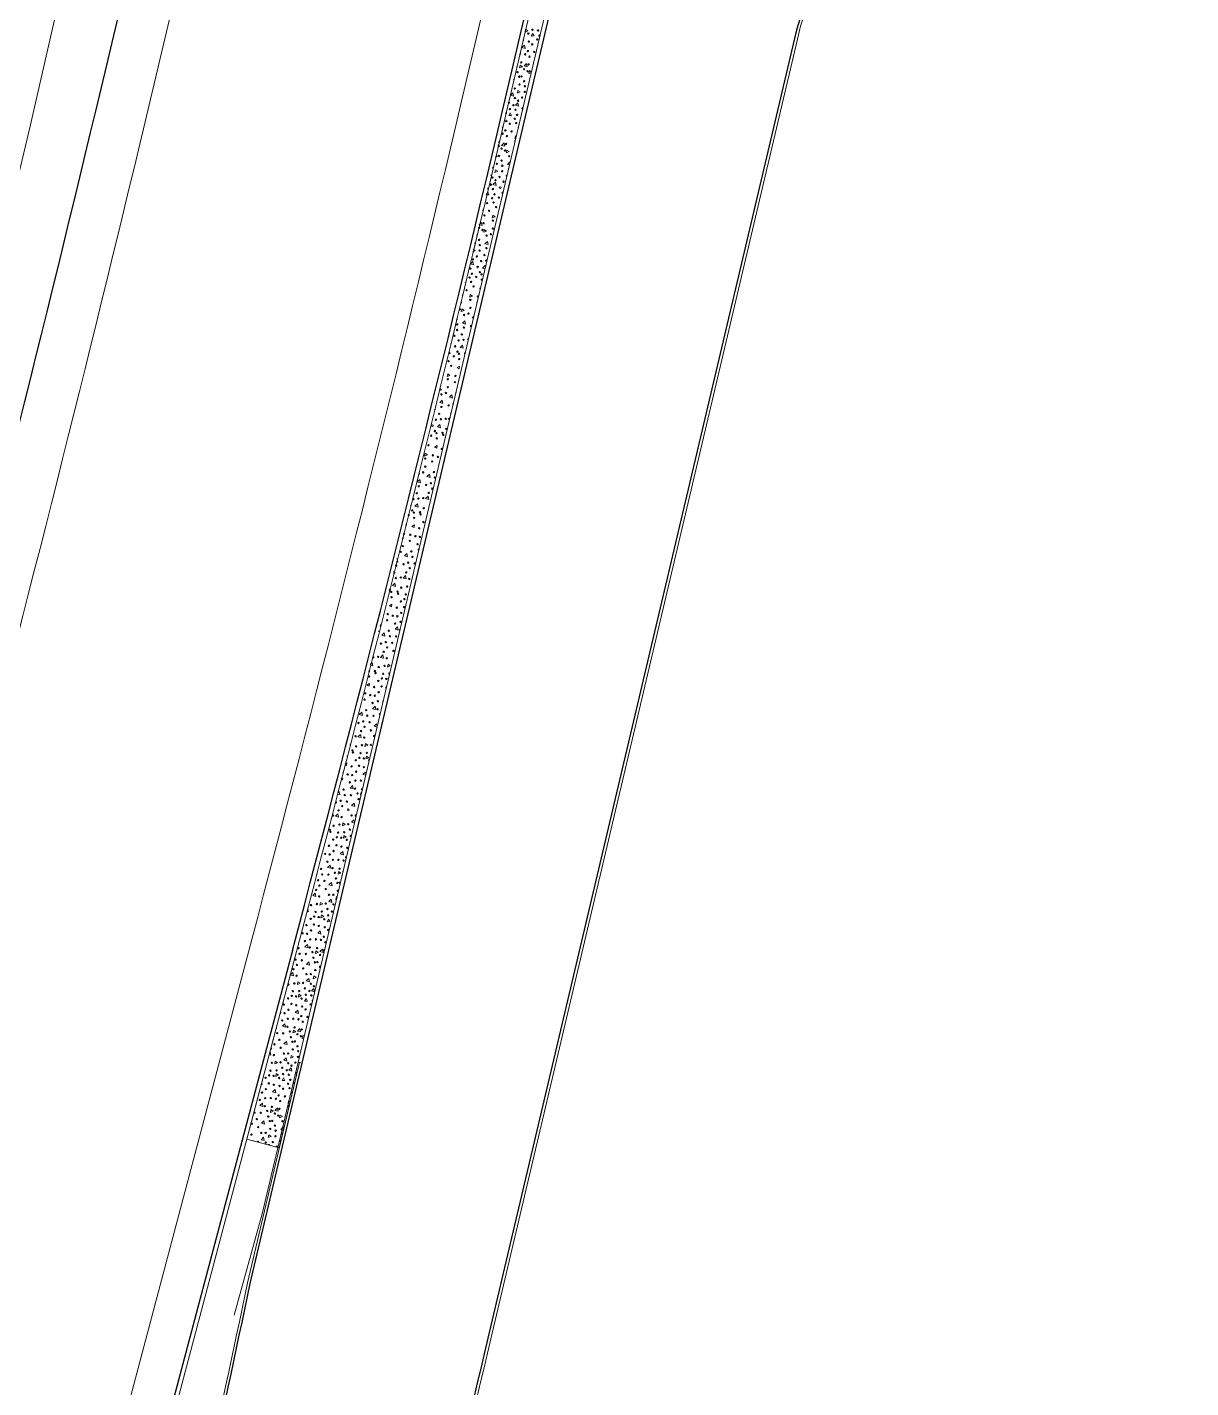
# Model space of a CAD drawing. Extents: x 2536801 to 2538856, y 7112140 to 7131569.
# Drawn here: x 2537582.2 to 2537858.6, y 7114216.7 to 7114539.9 of the extents above; entities that cross this region are included whole.
import ezdxf

# ---------------------------------------------------------------- set-up
doc = ezdxf.new("R2010")
doc.units = 0
doc.header["$LTSCALE"] = 100
doc.header["$MEASUREMENT"] = 0
for name, color, linetype, lineweight in [('D_BOC_FR', 3, 'Continuous', 13), ('D_BOC_XST', 4, 'Continuous', 13), ('D_CTB_1', 2, 'Continuous', 0), ('D_EOS_FR', 3, 'Continuous', 30), ('D_EOS_ML', 7, 'Continuous', 30), ('D_EOT_ML', 7, 'Continuous', 13), ('D_FOC_FR', 3, 'Continuous', 30), ('D_FOC_XST', 4, 'Continuous', 30), ('D_MBGF', 20, 'Continuous', 0), ('D_RIPRAP_1', 7, 'Continuous', 0)]:
    doc.layers.add(name, color=color, linetype=linetype, lineweight=lineweight)
doc.linetypes.add('mbgf', pattern='A,1,-0.5,[46,dgnlstyle-BGELINES.shx,S=0.008,R=0,X=0,Y=0],-0.5,1', length=3)

msp = doc.modelspace()

# ---------------------------------------------------------------- linework, layer by layer
at = {"layer": 'D_BOC_FR', "lineweight": 0}
for p, q in [((2537692.32, 7114228.37), (2537765.43, 7114538.45)), ((2537634.49, 7114241.64), (2537646.83, 7114293.98)), ((2537647.48, 7114293.83), (2537646.83, 7114293.98))]:
    msp.add_line(p, q, dxfattribs=at)
for centre, radius, start, end in [((2533678.84, 7115062.95), 4040.01, 345.41541, 348.27016), ((2533699.14, 7115169.85), 4102.67, 343.57167, 346.73348)]:
    msp.add_arc(centre, radius, start, end, dxfattribs=at)
at = {"layer": 'D_BOC_XST', "lineweight": 0}
msp.add_arc((2537798.84, 7114530.57), 34.33, 73.2812, 166.7335, dxfattribs=at)
at = {"layer": 'D_CTB_1', "linetype": 'Continuous', "lineweight": 0, "ltscale": 0.025}
for p, q in [((2537646.5, 7114294.07), (2537704.44, 7114539.79)), ((2537646.13, 7114320.36), (2537612.23, 7114192.38))]:
    msp.add_line(p, q, dxfattribs=at)
for centre, radius, start, end in [((2526379.38, 7117111.1), 11500, 343.398201, 350.635878), ((2530385.55, 7116243.68), 7511, 345.16315, 347.875893)]:
    msp.add_arc(centre, radius, start, end, dxfattribs=at)
at = {"layer": 'D_EOS_FR'}
msp.add_line((2537647.48, 7114293.83), (2537754.01, 7114745.69), dxfattribs=at)
at = {"layer": 'D_EOS_ML'}
msp.add_line((2537645.16, 7114320.62), (2537611.26, 7114192.64), dxfattribs=at)
for centre, radius, start, end in [((2526379.38, 7117111.1), 11485, 346.032105, 358.175075), ((2526379.38, 7117111.1), 11415, 346.032105, 353.252801), ((2530385.55, 7116243.68), 7416, 345.16315, 347.876074), ((2530385.55, 7116243.68), 7510, 345.16315, 347.875893)]:
    msp.add_arc(centre, radius, start, end, dxfattribs=at)
at = {"layer": 'D_EOT_ML'}
msp.add_line((2537635.49, 7114323.18), (2537601.59, 7114195.2), dxfattribs=at)
for centre, radius, start, end in [((2526379.38, 7117111.1), 11473, 346.032105, 358.175075), ((2526379.38, 7117111.1), 11425, 346.032105, 353.252801), ((2530385.55, 7116243.68), 7428, 345.16315, 347.876074), ((2530385.55, 7116243.68), 7500, 345.16315, 347.875915)]:
    msp.add_arc(centre, radius, start, end, dxfattribs=at)
at = {"layer": 'D_FOC_FR'}
for p, q in [((2537691.67, 7114228.52), (2537764.78, 7114538.61)), ((2537635.14, 7114241.49), (2537647.48, 7114293.83))]:
    msp.add_line(p, q, dxfattribs=at)
for centre, radius, start, end in [((2533678.84, 7115062.95), 4040.67, 345.41541, 348.27016), ((2533699.14, 7115169.85), 4102, 343.57167, 346.73348)]:
    msp.add_arc(centre, radius, start, end, dxfattribs=at)
at = {"layer": 'D_FOC_XST'}
msp.add_arc((2537798.84, 7114530.57), 35, 73.2812, 166.7335, dxfattribs=at)
at = {"layer": 'D_MBGF', "linetype": 'mbgf', "lineweight": 13, "ltscale": 0.025}
for p, q in [((2537643.75, 7114282.39), (2537646.5, 7114294.07)), ((2537643.75, 7114282.39), (2537638.01, 7114258.05)), ((2537631.3, 7114233.95), (2537638.01, 7114258.05))]:
    msp.add_line(p, q, dxfattribs=at)
at = {"layer": 'D_RIPRAP_1', "color": 7, "linetype": 'Continuous', "lineweight": 0}
for p, q in [((2537689.62, 7114477.9), (2537689.88, 7114478.06)), ((2537689.82, 7114477.8), (2537689.62, 7114477.9)), ((2537684.26, 7114459.05), (2537684.88, 7114459.41)), ((2537684.8, 7114458.78), (2537684.26, 7114459.05)), ((2537684.88, 7114459.41), (2537684.8, 7114458.78)), ((2537678.91, 7114440.19), (2537679.52, 7114440.56)), ((2537679.44, 7114439.93), (2537678.91, 7114440.19)), ((2537679.52, 7114440.56), (2537679.44, 7114439.93)), ((2537673.55, 7114421.34), (2537674.17, 7114421.7)), ((2537674.08, 7114421.07), (2537673.55, 7114421.34)), ((2537674.17, 7114421.7), (2537674.08, 7114421.07)), ((2537668.19, 7114402.48), (2537668.81, 7114402.84)), ((2537668.72, 7114402.22), (2537668.19, 7114402.48)), ((2537668.81, 7114402.84), (2537668.72, 7114402.22)), ((2537662.83, 7114383.63), (2537663.45, 7114383.99)), ((2537663.37, 7114383.36), (2537662.83, 7114383.63)), ((2537663.45, 7114383.99), (2537663.37, 7114383.36)), ((2537658.01, 7114364.51), (2537657.63, 7114364.7)), ((2537657.67, 7114364.89), (2537658.09, 7114365.13)), ((2537658.09, 7114365.13), (2537658.01, 7114364.51))]:
    msp.add_line(p, q, dxfattribs=at)
at = {"layer": 'D_RIPRAP_1', "color": 7, "lineweight": 0, "flags": 128}
msp.add_lwpolyline([(2537646.13, 7114320.36), (2537634.32, 7114275.78), (2537642.05, 7114273.73), (2537646.83, 7114293.98), (2537646.5, 7114294.06), (2537704.44, 7114539.79), (2537753.04, 7114745.92)], dxfattribs=at)
at = {"layer": 'D_RIPRAP_1', "color": 7, "linetype": 'Continuous', "lineweight": 0, "flags": 128}
for points in [[(2537700.42, 7114538.76), (2537700.54, 7114539.42), (2537701.08, 7114539.04)], [(2537702.56, 7114537.83), (2537701.9, 7114537.77), (2537702.27, 7114538.45)], [(2537700.42, 7114534.87), (2537699.67, 7114535.08), (2537700.26, 7114535.65)], [(2537700.95, 7114530.49), (2537700.2, 7114530.7), (2537700.79, 7114531.27)], [(2537699.12, 7114530.23), (2537699.24, 7114530.89), (2537699.78, 7114530.51)], [(2537698.62, 7114524.25), (2537698.74, 7114524.91), (2537699.28, 7114524.54)], [(2537697.68, 7114523.53), (2537696.93, 7114523.74), (2537697.52, 7114524.32)], [(2537698.9, 7114521.17), (2537698.15, 7114521.39), (2537698.74, 7114521.96)], [(2537697.21, 7114518.97), (2537696.54, 7114518.91), (2537696.91, 7114519.59)], [(2537695.59, 7114511.63), (2537694.85, 7114511.84), (2537695.43, 7114512.42)], [(2537695.98, 7114510.08), (2537696.1, 7114510.74), (2537696.64, 7114510.36)], [(2537693.26, 7114505.4), (2537693.38, 7114506.06), (2537693.92, 7114505.68)], [(2537693.54, 7114502.32), (2537692.79, 7114502.53), (2537693.38, 7114503.1)], [(2537691.85, 7114500.12), (2537691.18, 7114500.06), (2537691.55, 7114500.74)], [(2537690.24, 7114492.78), (2537689.49, 7114492.99), (2537690.08, 7114493.56)], [(2537692.64, 7114494.62), (2537692.76, 7114495.28), (2537693.31, 7114494.9)], [(2537690.62, 7114491.22), (2537690.74, 7114491.88), (2537691.29, 7114491.5)], [(2537691.64, 7114488.26), (2537690.9, 7114488.47), (2537691.48, 7114489.04)], [(2537688.18, 7114483.46), (2537687.43, 7114483.67), (2537688.02, 7114484.25)], [(2537687.28, 7114475.76), (2537687.41, 7114476.42), (2537687.95, 7114476.04)], [(2537685.26, 7114472.37), (2537685.39, 7114473.03), (2537685.93, 7114472.65)], [(2537686.29, 7114469.4), (2537685.54, 7114469.62), (2537686.13, 7114470.19)], [(2537685.73, 7114463.64), (2537684.98, 7114463.85), (2537685.57, 7114464.42)], [(2537681.93, 7114456.91), (2537682.05, 7114457.57), (2537682.59, 7114457.19)], [(2537680.93, 7114450.55), (2537680.18, 7114450.76), (2537680.77, 7114451.33)], [(2537683.22, 7114451.83), (2537682.47, 7114452.04), (2537683.06, 7114452.61)], [(2537680.37, 7114444.78), (2537679.62, 7114445), (2537680.21, 7114445.57)], [(2537676.57, 7114438.05), (2537676.69, 7114438.71), (2537677.23, 7114438.33)], [(2537675.57, 7114431.69), (2537674.82, 7114431.9), (2537675.41, 7114432.48)], [(2537677.86, 7114432.97), (2537677.12, 7114433.18), (2537677.7, 7114433.76)], [(2537677.55, 7114427.71), (2537676.8, 7114427.92), (2537677.39, 7114428.5)], [(2537675.01, 7114425.93), (2537674.26, 7114426.14), (2537674.85, 7114426.71)], [(2537672.51, 7114414.11), (2537671.76, 7114414.33), (2537672.35, 7114414.9)], [(2537672.19, 7114408.86), (2537671.44, 7114409.07), (2537672.03, 7114409.64)], [(2537669.65, 7114407.07), (2537668.91, 7114407.28), (2537669.49, 7114407.86)], [(2537667.15, 7114395.26), (2537666.4, 7114395.47), (2537666.99, 7114396.04)], [(2537670.32, 7114396.67), (2537669.57, 7114396.89), (2537670.16, 7114397.46)], [(2537666.83, 7114390), (2537666.09, 7114390.21), (2537666.67, 7114390.79)], [(2537667.76, 7114387.93), (2537667.88, 7114388.59), (2537668.42, 7114388.21)], [(2537661.79, 7114376.4), (2537661.04, 7114376.62), (2537661.63, 7114377.19)], [(2537664.96, 7114377.82), (2537664.21, 7114378.03), (2537664.8, 7114378.6)], [(2537661.48, 7114371.15), (2537660.73, 7114371.36), (2537661.32, 7114371.93)], [(2537662.4, 7114369.08), (2537662.52, 7114369.74), (2537663.06, 7114369.36)], [(2537662.64, 7114366.09), (2537662.76, 7114366.75), (2537663.31, 7114366.38)], [(2537659.6, 7114358.96), (2537658.86, 7114359.18), (2537659.44, 7114359.75)], [(2537659.96, 7114354.8), (2537659.21, 7114355.01), (2537659.8, 7114355.58)], [(2537656.12, 7114352.29), (2537655.37, 7114352.5), (2537655.96, 7114353.07)], [(2537657.04, 7114350.22), (2537657.16, 7114350.88), (2537657.71, 7114350.5)], [(2537657.29, 7114347.24), (2537657.41, 7114347.9), (2537657.95, 7114347.52)], [(2537657.29, 7114343.34), (2537656.54, 7114343.56), (2537657.13, 7114344.13)], [(2537654.25, 7114340.11), (2537653.5, 7114340.32), (2537654.09, 7114340.89)], [(2537655.99, 7114338.7), (2537656.11, 7114339.36), (2537656.65, 7114338.99)], [(2537650.76, 7114333.43), (2537650.01, 7114333.65), (2537650.6, 7114334.22)], [(2537654.6, 7114335.94), (2537653.85, 7114336.15), (2537654.44, 7114336.72)], [(2537651.69, 7114331.36), (2537651.81, 7114332.02), (2537652.35, 7114331.65)], [(2537654.55, 7114332.01), (2537653.8, 7114332.22), (2537654.39, 7114332.79)], [(2537651.93, 7114328.38), (2537652.05, 7114329.04), (2537652.59, 7114328.66)], [(2537654.07, 7114327.45), (2537653.41, 7114327.39), (2537653.78, 7114328.07)], [(2537651.93, 7114324.49), (2537651.18, 7114324.7), (2537651.77, 7114325.27)], [(2537648.89, 7114321.25), (2537648.14, 7114321.46), (2537648.73, 7114322.04)], [(2537649.25, 7114317.08), (2537648.5, 7114317.3), (2537649.09, 7114317.87)], [(2537650.63, 7114319.85), (2537650.75, 7114320.51), (2537651.29, 7114320.13)], [(2537652.46, 7114320.11), (2537651.71, 7114320.32), (2537652.3, 7114320.89)], [(2537645.4, 7114314.58), (2537644.66, 7114314.79), (2537645.25, 7114315.36)], [(2537646.33, 7114312.51), (2537646.45, 7114313.17), (2537646.99, 7114312.79)], [(2537649.19, 7114313.15), (2537648.44, 7114313.36), (2537649.03, 7114313.94)], [(2537650.41, 7114310.79), (2537649.66, 7114311.01), (2537650.25, 7114311.58)], [(2537650.13, 7114313.87), (2537650.25, 7114314.53), (2537650.79, 7114314.16)], [(2537646.57, 7114309.53), (2537646.69, 7114310.19), (2537647.23, 7114309.81)], [(2537648.72, 7114308.59), (2537648.05, 7114308.54), (2537648.42, 7114309.21)], [(2537646.57, 7114305.63), (2537645.83, 7114305.84), (2537646.41, 7114306.42)], [(2537643.53, 7114302.4), (2537642.78, 7114302.61), (2537643.37, 7114303.18)], [(2537647.11, 7114301.25), (2537646.36, 7114301.46), (2537646.95, 7114302.04)], [(2537643.89, 7114298.23), (2537643.14, 7114298.44), (2537643.73, 7114299.01)], [(2537645.27, 7114300.99), (2537645.39, 7114301.65), (2537645.94, 7114301.27)], [(2537644.77, 7114295.02), (2537644.89, 7114295.68), (2537645.44, 7114295.3)], [(2537640.97, 7114293.65), (2537641.09, 7114294.31), (2537641.64, 7114293.93)], [(2537643.83, 7114294.3), (2537643.09, 7114294.51), (2537643.67, 7114295.08)], [(2537645.05, 7114291.94), (2537644.3, 7114292.15), (2537644.89, 7114292.72)], [(2537641.21, 7114290.67), (2537641.33, 7114291.33), (2537641.88, 7114290.95)], [(2537643.36, 7114289.74), (2537642.69, 7114289.68), (2537643.07, 7114290.36)], [(2537641.22, 7114286.78), (2537640.47, 7114286.99), (2537641.06, 7114287.56)], [(2537638.17, 7114283.54), (2537637.43, 7114283.75), (2537638.02, 7114284.33)], [(2537639.92, 7114282.14), (2537640.04, 7114282.8), (2537640.58, 7114282.42)], [(2537641.75, 7114282.4), (2537641, 7114282.61), (2537641.59, 7114283.18)], [(2537638.53, 7114279.37), (2537637.78, 7114279.58), (2537638.37, 7114280.16)], [(2537642.13, 7114280.84), (2537642.25, 7114281.5), (2537642.8, 7114281.12)], [(2537638.48, 7114275.44), (2537637.73, 7114275.65), (2537638.32, 7114276.23)], [(2537639.41, 7114276.16), (2537639.53, 7114276.82), (2537640.08, 7114276.44)]]:
    msp.add_lwpolyline(points, close=True, dxfattribs=at)
for points in [[(2537701.94, 7114529.19), (2537701.34, 7114528.93), (2537701.46, 7114529.59), (2537701.95, 7114529.25)], [(2537697.71, 7114527.59), (2537697.73, 7114527.46), (2537697.68, 7114527.48)], [(2537695.01, 7114516.25), (2537695.06, 7114516.01), (2537694.96, 7114516.04)], [(2537693.99, 7114511.95), (2537694.43, 7114511.65), (2537693.87, 7114511.42)], [(2537698.26, 7114513.58), (2537698, 7114513.47), (2537698.12, 7114514.13), (2537698.35, 7114513.97)], [(2537696.75, 7114507.19), (2537696.25, 7114507.33), (2537696.84, 7114507.9), (2537696.88, 7114507.72)], [(2537692.3, 7114504.81), (2537692.32, 7114504.67), (2537692.27, 7114504.69)], [(2537688.1, 7114487.15), (2537688.57, 7114486.82), (2537687.96, 7114486.57)], [(2537690.94, 7114482.54), (2537690.33, 7114482.71), (2537690.92, 7114483.28), (2537691.01, 7114482.84)], [(2537688.17, 7114470.8), (2537687.83, 7114470.89), (2537688.3, 7114471.35)], [(2537682.79, 7114464.79), (2537682.82, 7114464.61), (2537682.75, 7114464.63)], [(2537680.22, 7114454.03), (2537680.57, 7114453.79), (2537680.11, 7114453.6)], [(2537682.49, 7114446.69), (2537682.16, 7114446.78), (2537682.61, 7114447.22)], [(2537671.54, 7114419.71), (2537671.88, 7114419.48), (2537671.43, 7114419.29)], [(2537675.17, 7114415.67), (2537674.93, 7114415.74), (2537675.27, 7114416.08)], [(2537669.98, 7114413.55), (2537670.05, 7114413.62), (2537670.21, 7114412.84), (2537669.83, 7114412.95)], [(2537663.66, 7114388.53), (2537664.14, 7114389), (2537664.3, 7114388.22), (2537663.62, 7114388.41)], [(2537665.27, 7114373.66), (2537664.57, 7114373.86), (2537665.16, 7114374.44), (2537665.29, 7114373.77)], [(2537658.88, 7114369.65), (2537658.94, 7114369.36), (2537658.82, 7114369.4)], [(2537662.57, 7114362.22), (2537661.9, 7114362.41), (2537662.49, 7114362.98), (2537662.61, 7114362.38)], [(2537655.93, 7114358), (2537656.28, 7114358.33), (2537656.43, 7114357.55), (2537655.86, 7114357.71)], [(2537661.49, 7114357.62), (2537661.35, 7114357.56), (2537661.47, 7114358.22), (2537661.61, 7114358.12)], [(2537659.9, 7114350.87), (2537659.16, 7114351.07), (2537659.75, 7114351.65), (2537659.9, 7114350.89)], [(2537658.81, 7114346.25), (2537658.76, 7114346.25), (2537658.84, 7114346.38)], [(2537651.02, 7114338.98), (2537651.08, 7114338.69), (2537650.95, 7114338.73)], [(2537657.13, 7114339.16), (2537657.07, 7114339.18), (2537657.16, 7114339.26)], [(2537655.63, 7114332.79), (2537655.49, 7114332.73), (2537655.61, 7114333.39), (2537655.75, 7114333.29)], [(2537647.87, 7114299.86), (2537647.49, 7114299.7), (2537647.61, 7114300.36), (2537647.93, 7114300.13)], [(2537639.78, 7114296.4), (2537639.89, 7114296.51), (2537640.05, 7114295.72), (2537639.63, 7114295.84)], [(2537644.57, 7114284.42), (2537644.15, 7114284.24), (2537644.27, 7114284.9), (2537644.63, 7114284.65)], [(2537634.65, 7114277.05), (2537634.69, 7114276.87), (2537634.61, 7114276.89)], [(2537643.04, 7114277.91), (2537642.41, 7114278.09), (2537643, 7114278.67), (2537643.1, 7114278.17)], [(2537635.73, 7114275.41), (2537635.73, 7114275.46), (2537635.85, 7114275.38)]]:
    msp.add_lwpolyline(points, dxfattribs=at)
at = {"layer": 'D_RIPRAP_1', "color": 7, "linetype": 'Continuous', "lineweight": 0}
for centre, radius in [((2537701.2, 7114538.39), 0.163), ((2537702.17, 7114539.32), 0.163), ((2537703.5, 7114539.16), 0.163), ((2537701.1, 7114534.24), 0.163), ((2537701.33, 7114536.49), 0.163), ((2537702.14, 7114535.84), 0.163), ((2537703.32, 7114537.01), 0.163), ((2537699.51, 7114531.54), 0.163), ((2537700.43, 7114533.47), 0.163), ((2537701.27, 7114531.06), 0.163), ((2537701.48, 7114532.91), 0.163), ((2537702.59, 7114534.03), 0.163), ((2537698.64, 7114529.23), 0.163), ((2537698.99, 7114528.16), 0.163), ((2537699.58, 7114528.21), 0.163), ((2537700.21, 7114529.93), 0.163), ((2537701.01, 7114529.45), 0.163), ((2537698.01, 7114525.35), 0.163), ((2537699.1, 7114526.31), 0.163), ((2537700.2, 7114527.08), 0.163), ((2537700.34, 7114524.55), 0.163), ((2537700.38, 7114525.88), 0.163), ((2537696.6, 7114521.98), 0.163), ((2537697.67, 7114521.36), 0.163), ((2537698.03, 7114523.06), 0.163), ((2537698.76, 7114522.46), 0.163), ((2537699.71, 7114523.18), 0.163), ((2537696.81, 7114520.47), 0.163), ((2537697.96, 7114518.15), 0.163), ((2537698.15, 7114520.3), 0.163), ((2537698.51, 7114519.07), 0.163), ((2537695.74, 7114515.39), 0.163), ((2537695.97, 7114517.63), 0.163), ((2537696.78, 7114516.98), 0.163), ((2537697.23, 7114515.17), 0.163), ((2537698.32, 7114517.13), 0.163), ((2537695.07, 7114514.62), 0.163), ((2537695.91, 7114512.2), 0.163), ((2537696.12, 7114514.05), 0.163), ((2537693.64, 7114509.3), 0.163), ((2537694.23, 7114509.35), 0.163), ((2537694.85, 7114511.07), 0.163), ((2537695.66, 7114510.6), 0.163), ((2537696.65, 7114509.26), 0.163), ((2537693.74, 7114507.46), 0.163), ((2537694.85, 7114508.22), 0.163), ((2537694.98, 7114505.69), 0.163), ((2537695.02, 7114507.02), 0.163), ((2537692.32, 7114502.51), 0.163), ((2537692.67, 7114504.2), 0.163), ((2537693.4, 7114503.61), 0.163), ((2537694.35, 7114504.33), 0.163), ((2537695.33, 7114503.22), 0.163), ((2537692.6, 7114499.29), 0.163), ((2537692.79, 7114501.45), 0.163), ((2537693.16, 7114500.21), 0.163), ((2537694.2, 7114499.45), 0.163), ((2537694.51, 7114501.81), 0.199), ((2537691.42, 7114498.13), 0.163), ((2537691.87, 7114496.32), 0.163), ((2537692.96, 7114498.27), 0.163), ((2537693.55, 7114497.19), 0.163), ((2537689.49, 7114492.22), 0.163), ((2537690.56, 7114493.35), 0.163), ((2537690.77, 7114495.2), 0.163), ((2537692.78, 7114493.99), 0.163), ((2537689.49, 7114489.37), 0.163), ((2537690.3, 7114491.74), 0.163), ((2537691.29, 7114490.4), 0.163), ((2537692.32, 7114490.74), 0.163), ((2537692.8, 7114492.08), 0.163), ((2537689.62, 7114486.84), 0.163), ((2537689.66, 7114488.17), 0.163), ((2537690.76, 7114485.78), 0.163), ((2537691.25, 7114487.43), 0.163), ((2537687.43, 7114482.59), 0.163), ((2537688.05, 7114484.75), 0.163), ((2537688.99, 7114485.47), 0.163), ((2537689.15, 7114482.96), 0.199), ((2537689.97, 7114484.36), 0.163), ((2537691.16, 7114484.49), 0.163), ((2537687.25, 7114480.44), 0.163), ((2537687.6, 7114479.42), 0.163), ((2537687.8, 7114481.36), 0.163), ((2537688.84, 7114480.59), 0.163), ((2537689.71, 7114481.7), 0.163), ((2537690.08, 7114481.19), 0.163), ((2537690.15, 7114479.93), 0.163), ((2537686.51, 7114477.46), 0.163), ((2537688.19, 7114478.33), 0.163), ((2537684.94, 7114472.89), 0.163), ((2537687.42, 7114475.14), 0.163), ((2537687.44, 7114473.23), 0.163), ((2537685.93, 7114471.55), 0.163), ((2537686.97, 7114471.88), 0.163), ((2537683.63, 7114466.61), 0.163), ((2537684.27, 7114467.98), 0.163), ((2537684.31, 7114469.31), 0.163), ((2537685.4, 7114466.92), 0.163), ((2537685.89, 7114468.57), 0.163), ((2537683.79, 7114464.1), 0.199), ((2537684.62, 7114465.51), 0.163), ((2537685.8, 7114465.64), 0.163), ((2537682.25, 7114460.56), 0.163), ((2537682.44, 7114462.5), 0.163), ((2537683.48, 7114461.74), 0.163), ((2537684.36, 7114462.84), 0.163), ((2537684.73, 7114462.33), 0.163), ((2537684.79, 7114461.07), 0.163), ((2537682.84, 7114459.47), 0.163), ((2537683.88, 7114457.07), 0.163), ((2537682.07, 7114456.28), 0.163), ((2537682.08, 7114454.37), 0.163), ((2537683.74, 7114455.61), 0.163), ((2537680.57, 7114452.69), 0.163), ((2537681.61, 7114453.03), 0.163), ((2537680.04, 7114448.07), 0.163), ((2537680.54, 7114449.72), 0.163), ((2537682.27, 7114450.06), 0.163), ((2537678.43, 7114445.25), 0.199), ((2537679, 7114443.99), 0.163), ((2537679.26, 7114446.65), 0.163), ((2537680.44, 7114446.78), 0.163), ((2537681.6, 7114446.9), 0.163), ((2537681.72, 7114444.49), 0.163), ((2537677.48, 7114440.62), 0.163), ((2537678.12, 7114442.88), 0.163), ((2537679.37, 7114443.48), 0.163), ((2537679.44, 7114442.22), 0.163), ((2537680.83, 7114443.55), 0.163), ((2537680.98, 7114443.06), 0.163), ((2537676.71, 7114437.43), 0.163), ((2537678.52, 7114438.21), 0.163), ((2537679.72, 7114437.83), 0.163), ((2537680.64, 7114439.74), 0.163), ((2537676.25, 7114434.17), 0.163), ((2537676.73, 7114435.52), 0.163), ((2537678.38, 7114436.75), 0.163), ((2537678.76, 7114434.24), 0.163), ((2537675.18, 7114430.86), 0.163), ((2537676.91, 7114431.2), 0.163), ((2537678.05, 7114431.57), 0.163), ((2537679.02, 7114432.94), 0.163), ((2537673.9, 7114427.79), 0.163), ((2537674.69, 7114429.21), 0.163), ((2537675.09, 7114427.93), 0.163), ((2537676.24, 7114428.05), 0.163), ((2537677.55, 7114429.27), 0.163), ((2537678.38, 7114430.29), 0.163), ((2537673.64, 7114425.13), 0.163), ((2537674.01, 7114424.62), 0.163), ((2537675.47, 7114424.69), 0.163), ((2537676.36, 7114425.63), 0.163), ((2537674.08, 7114423.36), 0.163), ((2537675.62, 7114424.2), 0.163), ((2537676.28, 7114422.35), 0.163), ((2537673.02, 7114417.9), 0.163), ((2537673.17, 7114419.36), 0.163), ((2537674.36, 7114418.98), 0.163), ((2537675.28, 7114420.89), 0.163), ((2537675.44, 7114418.83), 0.163), ((2537670.9, 7114415.31), 0.163), ((2537671.37, 7114416.66), 0.163), ((2537673.41, 7114415.39), 0.163), ((2537674.9, 7114417.09), 0.163), ((2537669.82, 7114412.01), 0.163), ((2537671.56, 7114412.34), 0.163), ((2537672.69, 7114412.72), 0.163), ((2537673.02, 7114411.44), 0.163), ((2537673.66, 7114414.08), 0.163), ((2537674.2, 7114412.53), 0.163), ((2537669.73, 7114409.07), 0.163), ((2537670.88, 7114409.19), 0.163), ((2537672.2, 7114410.41), 0.163), ((2537672.92, 7114408.86), 0.163), ((2537668.65, 7114405.77), 0.163), ((2537670.12, 7114405.84), 0.163), ((2537670.26, 7114405.35), 0.163), ((2537671.01, 7114406.78), 0.163), ((2537672.08, 7114405.17), 0.163), ((2537672.41, 7114407.05), 0.163), ((2537668.72, 7114404.51), 0.163), ((2537669.93, 7114402.03), 0.163), ((2537670.93, 7114403.5), 0.163), ((2537671.69, 7114402.17), 0.163), ((2537671.77, 7114404.07), 0.163), ((2537667.66, 7114399.04), 0.163), ((2537667.81, 7114400.5), 0.163), ((2537669, 7114400.12), 0.163), ((2537670.08, 7114399.97), 0.163), ((2537670.83, 7114398.66), 0.163), ((2537671.01, 7114400.78), 0.163), ((2537668.05, 7114396.53), 0.163), ((2537669.54, 7114398.24), 0.163), ((2537666.2, 7114393.49), 0.163), ((2537667.34, 7114393.86), 0.163), ((2537667.67, 7114392.58), 0.163), ((2537668.31, 7114395.23), 0.163), ((2537668.84, 7114393.67), 0.163), ((2537669.78, 7114395.19), 0.163), ((2537664.37, 7114390.22), 0.163), ((2537665.53, 7114390.34), 0.163), ((2537666.84, 7114391.56), 0.163), ((2537667.57, 7114390.01), 0.163), ((2537669.16, 7114391.75), 0.163), ((2537663.36, 7114385.65), 0.163), ((2537664.76, 7114386.98), 0.163), ((2537664.91, 7114386.49), 0.163), ((2537665.65, 7114387.92), 0.163), ((2537666.72, 7114386.32), 0.163), ((2537667.05, 7114388.2), 0.163), ((2537664.57, 7114383.18), 0.163), ((2537665.57, 7114384.64), 0.163), ((2537666.34, 7114383.31), 0.163), ((2537666.42, 7114385.21), 0.163), ((2537667.47, 7114385.09), 0.163), ((2537662.31, 7114380.18), 0.163), ((2537662.45, 7114381.65), 0.163), ((2537663.65, 7114381.26), 0.163), ((2537664.19, 7114379.38), 0.163), ((2537664.72, 7114381.12), 0.163), ((2537665.47, 7114379.8), 0.163), ((2537665.65, 7114381.93), 0.163), ((2537662.69, 7114377.68), 0.163), ((2537662.95, 7114376.37), 0.163), ((2537664.42, 7114376.33), 0.163), ((2537665.4, 7114377.89), 0.163), ((2537660.84, 7114374.63), 0.163), ((2537661.48, 7114372.7), 0.163), ((2537661.98, 7114375), 0.163), ((2537662.31, 7114373.72), 0.163), ((2537663.48, 7114374.82), 0.163), ((2537663.8, 7114372.89), 0.163), ((2537660.17, 7114371.48), 0.163), ((2537662.21, 7114371.15), 0.163), ((2537663.79, 7114369.44), 0.163), ((2537664.56, 7114371.54), 0.163), ((2537659.4, 7114368.13), 0.163), ((2537659.55, 7114367.64), 0.163), ((2537660.29, 7114369.07), 0.163), ((2537661.06, 7114366.36), 0.163), ((2537661.36, 7114367.46), 0.163), ((2537661.69, 7114369.34), 0.163), ((2537662.11, 7114366.23), 0.163), ((2537662.84, 7114367.54), 0.163), ((2537659.21, 7114364.32), 0.163), ((2537660.21, 7114365.79), 0.163), ((2537660.29, 7114363.07), 0.163), ((2537660.98, 7114364.46), 0.163), ((2537662.15, 7114364.14), 0.163), ((2537656.95, 7114361.33), 0.163), ((2537658.29, 7114362.41), 0.163), ((2537658.83, 7114360.53), 0.163), ((2537659.37, 7114362.26), 0.163), ((2537660.12, 7114360.94), 0.163), ((2537661.44, 7114360.95), 0.163), ((2537657.33, 7114358.82), 0.163), ((2537657.59, 7114357.51), 0.163), ((2537659.06, 7114357.47), 0.163), ((2537660.04, 7114359.04), 0.163), ((2537660.62, 7114357.91), 0.163), ((2537660.87, 7114356.56), 0.163), ((2537656.12, 7114353.85), 0.163), ((2537656.62, 7114356.15), 0.163), ((2537656.95, 7114354.87), 0.163), ((2537658.12, 7114355.96), 0.163), ((2537658.44, 7114354.04), 0.163), ((2537654.81, 7114352.63), 0.163), ((2537654.93, 7114350.21), 0.163), ((2537656.34, 7114350.49), 0.163), ((2537656.85, 7114352.29), 0.163), ((2537658.43, 7114350.59), 0.163), ((2537659.2, 7114352.68), 0.163), ((2537654.04, 7114349.27), 0.163), ((2537654.19, 7114348.78), 0.163), ((2537654.85, 7114346.93), 0.163), ((2537655.7, 7114347.5), 0.163), ((2537656, 7114348.61), 0.163), ((2537656.75, 7114347.38), 0.163), ((2537657.48, 7114348.68), 0.163), ((2537658.07, 7114346.87), 0.163), ((2537658.83, 7114349.31), 0.163), ((2537652.93, 7114343.55), 0.163), ((2537653.85, 7114345.46), 0.163), ((2537654.94, 7114344.22), 0.163), ((2537655.62, 7114345.6), 0.163), ((2537656.79, 7114345.28), 0.163), ((2537658.19, 7114344.96), 0.163), ((2537653.47, 7114341.67), 0.163), ((2537654.01, 7114343.4), 0.163), ((2537654.76, 7114342.09), 0.163), ((2537656.08, 7114342.1), 0.163), ((2537657.3, 7114341.95), 0.163), ((2537651.26, 7114337.29), 0.163), ((2537651.98, 7114339.96), 0.163), ((2537652.23, 7114338.66), 0.163), ((2537652.77, 7114337.11), 0.163), ((2537653.71, 7114338.62), 0.163), ((2537654.69, 7114340.18), 0.163), ((2537655.26, 7114339.05), 0.163), ((2537655.51, 7114337.7), 0.163), ((2537656.38, 7114340.01), 0.163), ((2537650.77, 7114334.99), 0.163), ((2537651.59, 7114336.01), 0.163), ((2537653.09, 7114335.18), 0.163), ((2537653.85, 7114333.82), 0.163), ((2537654.88, 7114333.83), 0.163), ((2537655.86, 7114336.63), 0.163), ((2537649.58, 7114331.36), 0.163), ((2537650.98, 7114331.63), 0.163), ((2537651.49, 7114333.44), 0.163), ((2537653.07, 7114331.73), 0.163), ((2537654.9, 7114331.53), 0.163), ((2537648.83, 7114329.93), 0.163), ((2537649.5, 7114328.08), 0.163), ((2537650.34, 7114328.64), 0.163), ((2537650.65, 7114329.75), 0.163), ((2537651.4, 7114328.52), 0.163), ((2537652.13, 7114329.83), 0.163), ((2537652.71, 7114328.01), 0.163), ((2537653.47, 7114330.45), 0.163), ((2537653.68, 7114328.94), 0.163), ((2537654.54, 7114329.84), 0.163), ((2537647.57, 7114324.7), 0.163), ((2537648.5, 7114326.61), 0.163), ((2537648.65, 7114324.55), 0.163), ((2537649.58, 7114325.36), 0.163), ((2537650.27, 7114326.74), 0.163), ((2537651.43, 7114326.43), 0.163), ((2537652.84, 7114326.11), 0.163), ((2537653.65, 7114325.46), 0.163), ((2537646.62, 7114321.11), 0.163), ((2537648.12, 7114322.81), 0.163), ((2537649.33, 7114321.32), 0.163), ((2537649.4, 7114323.23), 0.163), ((2537650.73, 7114323.24), 0.163), ((2537651.02, 7114321.16), 0.163), ((2537651.94, 7114323.09), 0.163), ((2537652.61, 7114323.86), 0.163), ((2537652.99, 7114322.53), 0.163), ((2537645.91, 7114318.44), 0.163), ((2537646.88, 7114319.8), 0.163), ((2537647.41, 7114318.25), 0.163), ((2537648.35, 7114319.76), 0.163), ((2537649.91, 7114320.2), 0.163), ((2537650.15, 7114318.85), 0.163), ((2537650.51, 7114317.78), 0.163), ((2537651.09, 7114317.83), 0.163), ((2537651.72, 7114319.55), 0.163), ((2537645.41, 7114316.13), 0.163), ((2537646.14, 7114314.58), 0.163), ((2537646.24, 7114317.16), 0.163), ((2537647.73, 7114316.33), 0.163), ((2537648.49, 7114314.97), 0.163), ((2537649.52, 7114314.97), 0.163), ((2537650.61, 7114315.93), 0.163), ((2537644.22, 7114312.5), 0.163), ((2537645.62, 7114312.78), 0.163), ((2537647.71, 7114312.88), 0.163), ((2537648.11, 7114311.6), 0.163), ((2537649.54, 7114312.68), 0.163), ((2537650.27, 7114312.08), 0.163), ((2537644.14, 7114309.22), 0.163), ((2537644.99, 7114309.79), 0.163), ((2537645.29, 7114310.9), 0.163), ((2537646.04, 7114309.67), 0.163), ((2537646.77, 7114310.97), 0.163), ((2537647.35, 7114309.16), 0.163), ((2537648.32, 7114310.09), 0.163), ((2537649.19, 7114310.98), 0.163), ((2537649.66, 7114309.92), 0.163), ((2537643.14, 7114307.75), 0.163), ((2537643.29, 7114305.69), 0.163), ((2537644.22, 7114306.5), 0.163), ((2537644.91, 7114307.89), 0.163), ((2537646.07, 7114307.57), 0.163), ((2537647.25, 7114305.01), 0.163), ((2537647.48, 7114307.25), 0.163), ((2537648.29, 7114306.6), 0.163), ((2537648.74, 7114304.79), 0.163), ((2537649.47, 7114307.77), 0.163), ((2537642.76, 7114303.96), 0.163), ((2537643.97, 7114302.47), 0.163), ((2537644.04, 7114304.38), 0.163), ((2537645.37, 7114304.38), 0.163), ((2537645.67, 7114302.3), 0.163), ((2537646.59, 7114304.24), 0.163), ((2537647.42, 7114301.82), 0.163), ((2537647.63, 7114303.67), 0.163), ((2537640.88, 7114298.3), 0.163), ((2537641.52, 7114300.95), 0.163), ((2537642.05, 7114299.39), 0.163), ((2537642.99, 7114300.91), 0.163), ((2537644.55, 7114301.34), 0.163), ((2537644.79, 7114299.99), 0.163), ((2537645.15, 7114298.92), 0.163), ((2537645.74, 7114298.98), 0.163), ((2537646.36, 7114300.69), 0.163), ((2537647.17, 7114300.22), 0.163), ((2537640.78, 7114295.73), 0.163), ((2537642.37, 7114297.47), 0.163), ((2537643.13, 7114296.11), 0.163), ((2537644.17, 7114296.12), 0.163), ((2537645.25, 7114297.08), 0.163), ((2537646.36, 7114297.84), 0.163), ((2537646.49, 7114295.31), 0.163), ((2537646.53, 7114296.64), 0.163), ((2537639.93, 7114292.04), 0.163), ((2537640.27, 7114293.92), 0.163), ((2537641.41, 7114292.11), 0.163), ((2537642.36, 7114294.02), 0.163), ((2537642.76, 7114292.74), 0.163), ((2537643.83, 7114292.13), 0.163), ((2537644.18, 7114293.82), 0.163), ((2537644.91, 7114293.23), 0.163), ((2537645.86, 7114293.95), 0.163), ((2537638.78, 7114290.36), 0.163), ((2537639.55, 7114289.03), 0.163), ((2537639.63, 7114290.93), 0.163), ((2537640.68, 7114290.81), 0.163), ((2537640.72, 7114288.71), 0.163), ((2537642, 7114290.3), 0.163), ((2537642.96, 7114291.23), 0.163), ((2537644.12, 7114288.92), 0.163), ((2537644.3, 7114291.07), 0.163), ((2537644.67, 7114289.84), 0.163), ((2537646.02, 7114291.43), 0.199), ((2537637.94, 7114286.84), 0.163), ((2537638.69, 7114285.52), 0.163), ((2537638.86, 7114287.65), 0.163), ((2537640.01, 7114285.53), 0.163), ((2537641.23, 7114285.38), 0.163), ((2537641.89, 7114286.15), 0.163), ((2537642.12, 7114288.4), 0.163), ((2537642.93, 7114287.75), 0.163), ((2537643.38, 7114285.94), 0.163), ((2537644.47, 7114287.89), 0.163), ((2537637.4, 7114285.1), 0.163), ((2537638.62, 7114283.61), 0.163), ((2537639.19, 7114282.49), 0.163), ((2537640.31, 7114283.45), 0.163), ((2537642.07, 7114282.97), 0.163), ((2537642.28, 7114284.82), 0.163), ((2537635.52, 7114279.45), 0.163), ((2537636.16, 7114282.09), 0.163), ((2537636.69, 7114280.54), 0.163), ((2537637.63, 7114282.05), 0.163), ((2537639.44, 7114281.14), 0.163), ((2537639.79, 7114280.06), 0.163), ((2537640.38, 7114280.12), 0.163), ((2537641, 7114281.84), 0.163), ((2537641, 7114278.99), 0.163), ((2537641.81, 7114281.36), 0.163), ((2537642.8, 7114280.02), 0.163), ((2537635.42, 7114276.87), 0.163), ((2537637.01, 7114278.62), 0.163), ((2537637.77, 7114277.26), 0.163), ((2537638.81, 7114277.26), 0.163), ((2537639.9, 7114278.22), 0.163), ((2537641.14, 7114276.46), 0.163), ((2537641.18, 7114277.79), 0.163), ((2537638.82, 7114274.96), 0.163), ((2537640.5, 7114275.09), 0.163), ((2537642.27, 7114275.4), 0.163)]:
    msp.add_circle(centre, radius, dxfattribs=at)
at = {"layer": 'D_RIPRAP_1', "color": 7, "lineweight": 0, "extrusion": (0, 0, -1)}
msp.add_arc((-2530385.55, 7116243.68), 7511, 192.124109, 194.83685, dxfattribs=at)
at = {"layer": 'D_RIPRAP_1', "color": 7, "linetype": 'Continuous', "lineweight": 0}
for centre, radius, start, end in [((2537703.87, 7114537.93), 0.163, 27.1904, 306.2765), ((2537699.92, 7114536.81), 0.163, 249.5469, 83.7213), ((2537703.68, 7114535.99), 0.163, 129.9671, 203.4999), ((2537699.22, 7114533.62), 0.163, 230.3972, 102.8709), ((2537698.39, 7114530.58), 0.163, 264.7711, 68.497), ((2537695.84, 7114519.54), 0.163, 240.3502, 92.9179), ((2537699.86, 7114520.67), 0.199, 57.9466, 275.5203), ((2537698.91, 7114516.04), 0.163, 101.4813, 231.9857), ((2537694.15, 7114512.68), 0.163, 260.7792, 72.489), ((2537698.14, 7114512.85), 0.163, 94.4594, 239.0076), ((2537692.65, 7114506.5), 0.163, 271.1635, 62.1046), ((2537696.61, 7114506.29), 0.163, 101.5954, 231.8716), ((2537696.12, 7114504.63), 0.163, 65.5796, 267.8873), ((2537691.45, 7114501.61), 0.163, 286.8133, 46.4548), ((2537695.07, 7114500.55), 0.163, 32.2644, 301.2025), ((2537690.38, 7114496.53), 0.163, 238.6889, 94.5792), ((2537688.87, 7114490.5), 0.163, 266.0065, 67.2616), ((2537688.39, 7114488.6), 0.163, 277.3794, 55.8887), ((2537685.41, 7114476.34), 0.163, 303.6084, 29.6598), ((2537686.06, 7114479.27), 0.163, 336.3237, 356.9444), ((2537685.2, 7114474.49), 0.163, 217.6271, 115.641), ((2537689.09, 7114474.46), 0.163, 96.9222, 236.5448), ((2537689.24, 7114475.92), 0.163, 18.9388, 314.5281), ((2537684.13, 7114470.51), 0.163, 261.1605, 72.1076), ((2537687.63, 7114468.91), 0.163, 40.8122, 292.6548), ((2537686.96, 7114465.76), 0.163, 67.0316, 266.4354), ((2537681.89, 7114461.58), 0.163, 310.4757, 22.7925), ((2537686.19, 7114462.4), 0.163, 74.8702, 258.5968), ((2537681.16, 7114458.61), 0.163, 331.1567, 2.1115), ((2537683.41, 7114450.43), 0.163, 90.2696, 243.1973), ((2537684.12, 7114453.1), 0.163, 123.7696, 209.6973), ((2537678.91, 7114449.13), 0.163, 280.9253, 50.6871), ((2537682.91, 7114448.12), 0.163, 106.7341, 226.7328), ((2537675.22, 7114433.84), 0.163, 218.3304, 113.282), ((2537673.08, 7114426.39), 0.199, 303.9681, 27.6443), ((2537672.12, 7114421.76), 0.163, 234.014, 97.5984), ((2537672.77, 7114424.03), 0.163, 203.5054, 128.107), ((2537671.35, 7114418.57), 0.163, 220.1557, 111.4567), ((2537669.33, 7114410.35), 0.163, 188.1632, 143.4492), ((2537668.28, 7114406.27), 0.163, 199.1216, 132.4908), ((2537665.54, 7114396.46), 0.163, 302.3023, 29.3101), ((2537666.01, 7114397.8), 0.163, 251.9007, 79.7117), ((2537670.76, 7114396.75), 0.163, 92.9405, 240.5264), ((2537663.3, 7114386.91), 0.163, 237.7931, 93.8193), ((2537668.2, 7114386.39), 0.163, 50.7566, 282.7104), ((2537667.5, 7114382.99), 0.163, 87.9308, 245.5362), ((2537666.8, 7114379.81), 0.163, 105.2994, 228.1676), ((2537665.98, 7114376.76), 0.163, 68.7461, 264.7209), ((2537658.01, 7114366.79), 0.163, 318.443, 13.1693), ((2537663.43, 7114365.73), 0.163, 86.0821, 247.3849), ((2537657.09, 7114362.79), 0.163, 273.0056, 58.6068), ((2537661.74, 7114358.87), 0.163, 61.3442, 272.1227), ((2537655.48, 7114355.78), 0.163, 213.1365, 118.4758), ((2537660.24, 7114352.68), 0.163, 45.9572, 287.5097), ((2537659.03, 7114347.8), 0.163, 21.9437, 311.5233), ((2537657.96, 7114342.72), 0.163, 73.2113, 260.2556), ((2537657.08, 7114338.4), 0.163, 122.4409, 211.026), ((2537655.97, 7114334.79), 0.163, 22.5659, 310.9011), ((2537656.45, 7114336.69), 0.163, 39.9671, 293.4999), ((2537648.69, 7114330.41), 0.163, 284.7714, 45.784), ((2537652.53, 7114319.07), 0.163, 126.0902, 207.3768), ((2537652.78, 7114320.68), 0.163, 77.8222, 255.6448), ((2537651.72, 7114316.7), 0.163, 29.5801, 303.8868), ((2537650.03, 7114308.69), 0.163, 103.04, 230.427), ((2537642.22, 7114305.84), 0.163, 277.9973, 52.329), ((2537641.26, 7114302.25), 0.163, 278.9034, 51.4229), ((2537640.55, 7114299.58), 0.163, 281.0004, 49.3259), ((2537640.05, 7114297.28), 0.163, 242.1018, 88.2245), ((2537637.78, 7114288.9), 0.163, 258.8081, 71.5182), ((2537645.71, 7114289.07), 0.163, 90.2794, 243.1876), ((2537645.06, 7114286.81), 0.163, 51.9484, 281.5185), ((2537644.29, 7114283.62), 0.163, 44.4996, 288.9673), ((2537642.76, 7114277.05), 0.163, 52.0625, 281.4045), ((2537637, 7114275.16), 0.163, 311.5529, 198.7734), ((2537639.56, 7114274.37), 0.163, 352.771, 157.5553), ((2537641.49, 7114273.98), 0.163, 309.4004, 200.9259)]:
    msp.add_arc(centre, radius, start, end, dxfattribs=at)

doc.saveas('drawing.dxf')
